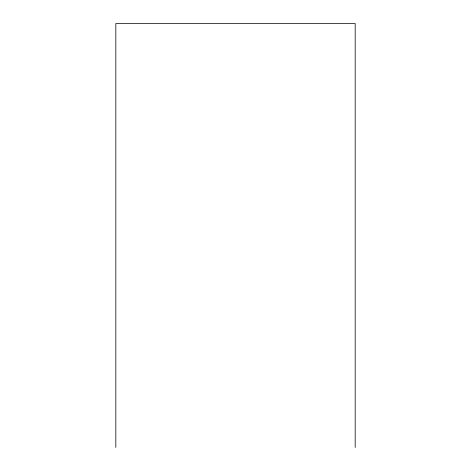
<?xml version="1.0" encoding="UTF-8"?>
<svg xmlns="http://www.w3.org/2000/svg" width="471" height="471" viewBox="0 0 471 471"><rect width="100%" height="100%" fill="white"/><g stroke="black" fill="none" stroke-linecap="round" stroke-linejoin="round"><path stroke-width="0.71" d="M355.181 447.45L355.181 23.55L115.819 23.55L115.819 447.45"/></g></svg>
